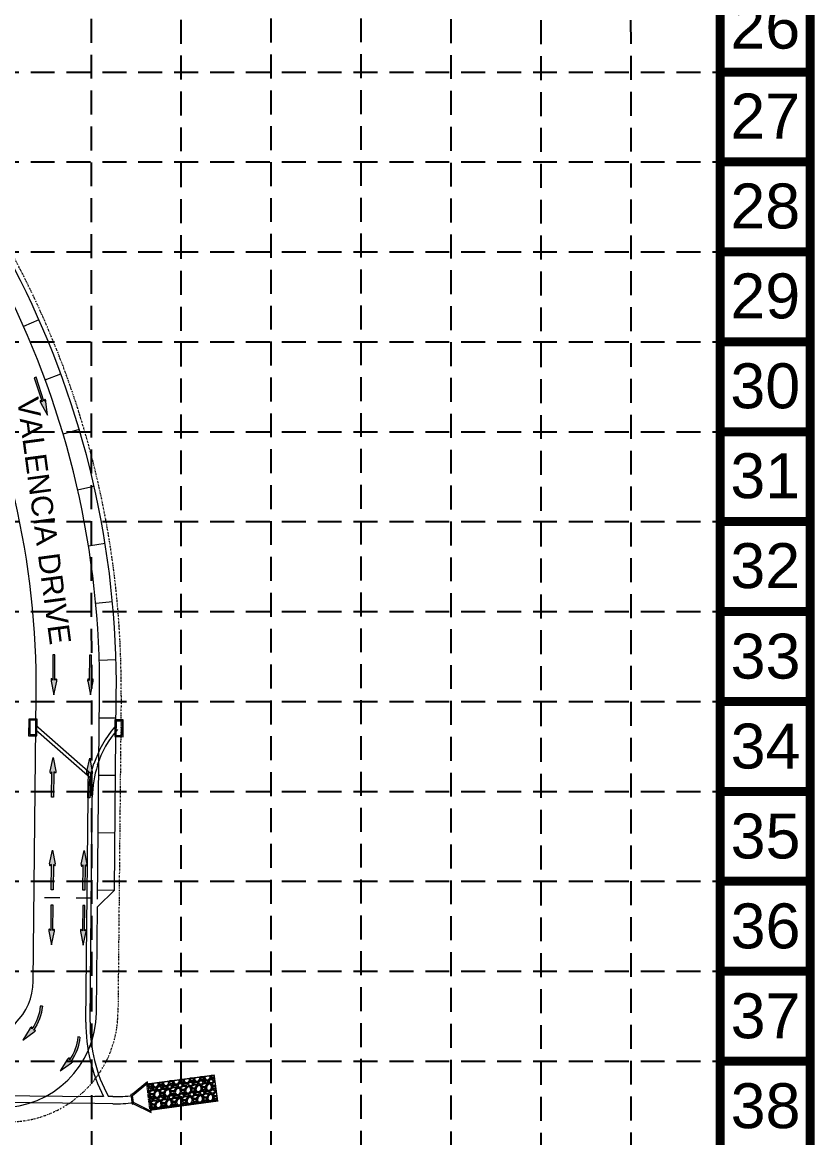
# Model space of a CAD drawing. Extents: x 7749 to 9256, y 6499 to 8908.
# Drawn here: x 8924.8 to 9256, y 7446.2 to 7912.4 of the extents above; entities that cross this region are included whole.
import ezdxf
from ezdxf.enums import TextEntityAlignment as Align

# ---------------------------------------------------------------- set-up
doc = ezdxf.new("R2010")
doc.units = 0
doc.header["$MEASUREMENT"] = 0
for name, pattern in [('ACAD_ISO02W100', [15, 12, -3]), ('DASHED', [0.75, 0.5, -0.25]), ('DIVIDE', [1.25, 0.5, -0.25, 0, -0.25, 0, -0.25])]:
    doc.linetypes.add(name, pattern=pattern)
for name, color, linetype in [('1 STREET NAMES', 7, 'Continuous'), ('27', 7, 'Continuous'), ('BASE', 7, 'Continuous'), ('DED-4692-2629', 7, 'Continuous'), ('DED-4986-2484', 7, 'Continuous'), ('EROSION BLANKETS', 84, 'Continuous'), ('FLOODPLAIN-CB', 7, 'Continuous'), ('GRID', 254, 'DASHED'), ('LEGEND', 7, 'Continuous'), ('PNTNO', 7, 'Continuous')]:
    doc.layers.add(name, color=color, linetype=linetype)
doc.styles.get("Standard").update_dxf_attribs({"font": 'ARIAL.TTF'})

# ---------------------------------------------------------------- blocks, each defined once
blk = doc.blocks.new('A$C78F112AD')
at = {"layer": 'LEGEND', "linetype": 'ACAD_ISO02W100'}
h = blk.add_hatch(dxfattribs=at)
h.set_pattern_fill('GRAVEL', color=240, scale=4.378626598499543, angle=190.0241705491712, style=0)
h.set_pattern_definition([(58.03697054917115, (296.0720076762664, 287.8845884098901), (27.63482969660651, 44.90333937749069), [0.5890829080557343, -58.31931298455608]), (14.99387054917108, (296.3838523070408, 288.3843611976245), (-50.97926302068134, -13.4576621780632), [1.010884765542392, -100.0775611383107]), (322.5345705491711, (297.3603195014275, 288.6458935793162), (-51.50156445834821, 39.8080761200412), [0.712787866716544, -70.56608637746982]), (97.29787054917118, (298.8513754852502, 290.0210818740361), (10.9314240694959, -86.99784346667289), [0.920553698815346, -91.1347986682129]), (122.8578705491712, (298.7344398230307, 290.9341781691764), (30.70487597066657, -47.93059064853698), [0.9026757664136745, -89.36502347649854]), (187.2978705491712, (298.2446867662038, 291.6924444193191), (86.99784346667288, 10.93142406949588), [0.9205536988153467, -91.13479866821295]), (227.7183705491712, (297.3315904710598, 291.5755087571033), (48.43163919980116, 53.02588119142358), [1.217385174554229, -120.5210359510835]), (262.2794705491711, (296.5125650517039, 290.6748303282639), (-13.41502921368566, -100.1943630383805), [1.149336938586949, -113.7843963277474]), (311.4537705491711, (296.3581621959511, 289.535911493409), (44.402380116573, -49.95589163276099), [0.9236712809534796, -91.44355752280624]), (5.260570549171159, (296.9696471858279, 288.843627872533), (-48.19178429988565, -4.07200797342659), [1.054513400969834, -51.67113475438882]), (52.42157054917112, (298.01971860497, 288.9403104783414), (43.35769411328742, 56.57551316201005), [1.363714496849485, -135.0078358965108]), (328.8382705491711, (294.5750874485093, 289.3096617644424), (34.75545793446491, -20.53557503905988), [0.4654523860471002, -46.07998325685985]), (1.493370549171171, (294.9733813595885, 289.0688096283975), (-57.57751342233537, -1.28447014091843), [0.8855203074007449, -87.66672060675036]), (55.0241705491711, (295.8586030028528, 289.091888009445), (-0.7621597837534446, 4.311785618378839), [0.6192297521864042, -5.573080905557434]), (33.22277054917109, (296.2518870484855, 288.6278250637006), (-20.03460015333188, -12.43437181670479), [0.3334674444885284, -33.01315878144613]), (121.8255705491711, (296.5308471619319, 288.8105297605871), (6.598262749989497, -12.17319454977749), [0.4715912205381962, -23.1080354857706]), (220.9879705491712, (296.2821598357805, 289.2112218070815), (-11.41102333617538, -10.91005641307516), [0.7659487722489198, -24.76561274952496]), (351.5892705491711, (295.7039865524748, 288.7088372893286), (-9.385728772979435, 2.787457972105356), [0.5538568570708058, -13.29257770557913]), (206.4136705491712, (299.031682046716, 289.2525822983698), (-40.83137923266518, -20.55691857319322), [0.7758926332541188, -76.81356773035469]), (260.3703705491711, (298.3367866958106, 288.9074259610206), (8.863359989482662, 50.47827090274703), [0.6509310087595408, -64.44203412976995]), (123.2227705491711, (295.8564184620591, 287.8464804324958), (12.43437181670479, -20.03460015333188), [0.6669305103504585, -32.67969571558422]), (173.6346705491712, (295.4910090683043, 288.4044006594031), (45.40432540752533, -5.313724264032452), [0.7758926332541124, -76.81356773035391]), (169.4681705491712, (298.559143127015, 291.9258885545132), (23.08324541822001, -4.812752160281451), [0.7482197131516017, -36.66278345893487]), (124.7992705491711, (297.8235280686822, 292.0626500838953), (29.94264537714967, -43.61885009287246), [0.6269229991199613, -62.06546886403491]), (256.8255705491712, (295.0511410713079, 292.1506431211346), (-4.812776748214398, -23.08324036507429), [0.6669305103504578, -32.67969571558417]), (207.3781705491712, (294.899136350974, 291.5012637484779), (53.00457039777207, 27.15518909295967), [0.7339935553330768, -72.66516493977767]), (259.4681705491711, (297.1639153705219, 292.5241012996121), (4.812752160281463, 23.08324541822001), [0.3741098565758014, -37.03689331551071]), (291.3340705491707, (295.309848128356, 292.1963726940139), (7.360412839429225, -16.48498263663111), [0.2232661702574908, -22.10343404939696]), (355.9879705491712, (295.3910739485891, 291.9884050752862), (-13.69751327379841, 2.025296848019251), [0.9026757664136724, -17.15086145499277]), (16.03317054917117, (296.2915387828107, 291.9252477706632), (-42.35568273926144, -11.93337663042103), [0.8365366116433381, -82.8170063297723]), (133.7142705491711, (296.2135654764734, 289.5992823926445), (5.836108796967851, -7.86140609639669), [0.631494285288801, -15.15586722555783]), (183.1813705491712, (295.7771635879872, 290.0557237429075), (-74.82465528531209, -4.333108777231224), [1.102511905742594, -109.148490387573]), (250.9695705491712, (294.6763527305247, 289.9945373844639), (11.91202012525301, 33.23112985923959), [0.4508058800751188, -44.62991348623472]), (280.0241705491712, (294.5293578756373, 289.5683688214904), (5.073943832005684, -3.549624736197739), [0.2627175959099725, -4.115909002589571]), (310.2805705491712, (296.4006392549272, 291.8111374330874), (-22.582233796484, 27.13386628328409), [0.6082963215699504, -60.22152849499544]), (238.0369705491711, (296.7939233005636, 291.347074487343), (-27.63482969660651, -44.90333937749069), [1.178165816111469, -57.73023007650036]), (190.0241705491712, (296.1702340390038, 290.3475289119033), (-3.549624736197739, -5.073943832005684), [1.138442915609881, -3.24018368288966]), (155.3289705491711, (295.0491701251394, 290.149367429447), (48.45294148422217, -22.5609360079538), [0.6923221659951566, -68.53984189000134]), (84.07877054917115, (294.4200438088956, 290.4383472737863), (1.263145518626552, 18.00929714603376), [0.637536789994731, -31.23934649600779]), (37.67017054917113, (294.4858128435499, 291.0724834554858), (74.30228196169011, 57.59890431311611), [1.038019114573295, -102.7640631091934]), (5.450270549171137, (295.3074499929426, 291.7068332317976), (56.81535368620299, 5.596312680444786), [1.098155172277076, -108.7172438325124])])
h.paths.add_polyline_path([(27.7654706355479, 15.89851466760229), (0.3172100927295105, 11.09698806784763), (2.222608962483719, 0.3175273576107429), (29.65493722663086, 5.209188036209525)])
at = {"layer": 'LEGEND', "color": 240, "linetype": 'Continuous', "const_width": 0.5473283248124429}
blk.add_lwpolyline([(27.7654706355479, 15.89851466760229), (0.3172100927295105, 11.09698806784763), (2.222608962483719, 0.3175273576107429), (29.65493722663086, 5.209188036209525)], close=True, dxfattribs=at)

msp = doc.modelspace()

# ---------------------------------------------------------------- hatches: boundary and pattern name
at = {"layer": 'FLOODPLAIN-CB', "linetype": 'Continuous', "lineweight": 0}
h = msp.add_hatch(color=7, dxfattribs=at)
edge = h.paths.add_edge_path()
edge.add_line((8934.254396878168, 7754.73433578056), (8933.849044120994, 7754.023240071622))
edge.add_line((8933.849044120994, 7754.023240071622), (8930.528149506838, 7764.07275295092))
edge.add_line((8930.528149506838, 7764.07275295092), (8929.71283417263, 7763.799116573405))
edge.add_line((8929.71283417263, 7763.799116573405), (8933.032473724572, 7753.753401695958))
edge.add_line((8933.032473724572, 7753.753401695958), (8932.389545157574, 7754.105451166484))
edge.add_line((8932.389545157574, 7754.105451166484), (8932.388080079678, 7754.104953026461))
edge.add_ellipse((8932.511054478884, 7753.582131056667), major_axis=(-0.1756965680116436, 0.53172427028319), ratio=0.2857142857172216, start_angle=-17.18267222169299, end_angle=124.7269333333427)
edge.add_line((8932.486282370495, 7753.237968468985), (8932.485963325873, 7753.239998974181))
edge.add_line((8932.485963325873, 7753.239998974181), (8935.3631, 7748.1539))
edge.add_line((8935.3631, 7748.1539), (8934.686261455769, 7753.962881993337))
edge.add_line((8934.686261455769, 7753.962881993337), (8934.68776061758, 7753.961095437065))
edge.add_ellipse((8934.461738278284, 7754.231670446625), major_axis=(-0.1756965680124636, 0.5317242702828824), ratio=0.2857142857169196, start_angle=234.1684722220524, end_angle=374.4967194438157)
edge.add_line((8934.254396878168, 7754.73433578056), (8934.254396878168, 7754.73433578056))
h = msp.add_hatch(color=7, dxfattribs=at)
edge = h.paths.add_edge_path()
edge.add_line((8939.018153692208, 7637.901548367881), (8938.408572894723, 7637.355307369112))
edge.add_line((8938.408572894723, 7637.355307369112), (8938.43915342353, 7647.939263012023))
edge.add_line((8938.43915342353, 7647.939263012023), (8937.579145470529, 7647.93774784121))
edge.add_line((8937.579145470529, 7647.93774784121), (8937.54857649899, 7637.357792181543))
edge.add_line((8937.54857649899, 7637.357792181543), (8937.050127268234, 7637.895234593573))
edge.add_line((8937.050127268234, 7637.895234593573), (8937.048579844914, 7637.895225771326))
edge.add_ellipse((8936.999754966275, 7637.360359758651), major_axis=(0.001630804789550299, 0.5599976159701691), ratio=0.2857142857128269, start_angle=-17.18267222245317, end_angle=124.7269333333581)
edge.add_line((8936.86732629682, 7637.041731144397), (8936.867666324746, 7637.043758241313))
edge.add_line((8936.867666324746, 7637.043758241313), (8937.9871, 7631.3085))
edge.add_line((8937.9871, 7631.3085), (8939.18364506121, 7637.033066600405))
edge.add_line((8939.18364506121, 7637.033066600405), (8939.184501692309, 7637.030897394857))
edge.add_ellipse((8939.055738233552, 7637.359099935439), major_axis=(0.001630804787830505, 0.5599976159710534), ratio=0.2857142857118134, start_angle=234.1684722223559, end_angle=374.4967194444845)
edge.add_line((8939.018153692208, 7637.901548367881), (8939.018153692208, 7637.901548367881))
h = msp.add_hatch(color=7, dxfattribs=at)
edge = h.paths.add_edge_path()
edge.add_line((8954.26905369221, 7637.857448367881), (8953.659472894724, 7637.311207369112))
edge.add_line((8953.659472894724, 7637.311207369112), (8953.69005342353, 7647.895163012023))
edge.add_line((8953.69005342353, 7647.895163012023), (8952.83004547053, 7647.89364784121))
edge.add_line((8952.83004547053, 7647.89364784121), (8952.79947649899, 7637.313692181543))
edge.add_line((8952.79947649899, 7637.313692181543), (8952.301027268235, 7637.851134593573))
edge.add_line((8952.301027268235, 7637.851134593573), (8952.299479844914, 7637.851125771326))
edge.add_ellipse((8952.250654966276, 7637.316259758651), major_axis=(0.001630804789550299, 0.5599976159701691), ratio=0.2857142857128269, start_angle=-17.18267222245317, end_angle=124.7269333333581)
edge.add_line((8952.118226296821, 7636.997631144397), (8952.118566324747, 7636.999658241313))
edge.add_line((8952.118566324747, 7636.999658241313), (8953.238000000001, 7631.2644))
edge.add_line((8953.238000000001, 7631.2644), (8954.43454506121, 7636.988966600405))
edge.add_line((8954.43454506121, 7636.988966600405), (8954.43540169231, 7636.986797394857))
edge.add_ellipse((8954.306638233553, 7637.314999935439), major_axis=(0.001630804787830505, 0.5599976159710534), ratio=0.2857142857118134, start_angle=234.1684722223559, end_angle=374.4967194444845)
edge.add_line((8954.26905369221, 7637.857448367881), (8954.26905369221, 7637.857448367881))
h = msp.add_hatch(color=7, dxfattribs=at)
edge = h.paths.add_edge_path()
edge.add_line((8938.623252109888, 7598.519003680101), (8938.0247462826, 7599.077357318336))
edge.add_line((8938.0247462826, 7599.077357318336), (8937.843106393986, 7588.494915977771))
edge.add_line((8937.843106393986, 7588.494915977771), (8936.983301689444, 7588.513674487753))
edge.add_line((8936.983301689444, 7588.513674487753), (8937.164872931085, 7599.092116417372))
edge.add_line((8937.164872931085, 7599.092116417372), (8936.65574786959, 7598.564776223292))
edge.add_line((8936.65574786959, 7598.564776223292), (8936.654200934203, 7598.564816070474))
edge.add_ellipse((8936.616110234492, 7599.100553537142), major_axis=(0.009597790551102473, 0.5599177505534869), ratio=0.2857142857148486, start_angle=55.27306666649912, end_angle=197.1826722218876, ccw=False)
edge.add_line((8936.490096867388, 7599.421773373907), (8936.490396182531, 7599.419739866702))
edge.add_line((8936.490396182531, 7599.419739866702), (8937.7246, 7605.1314))
edge.add_line((8937.7246, 7605.1314), (8938.806123762291, 7599.383992680706))
edge.add_line((8938.806123762291, 7599.383992680706), (8938.807023714993, 7599.386144274291))
edge.add_ellipse((8938.671705492963, 7599.060589484881), major_axis=(0.00959779055265057, 0.559917750555081), ratio=0.2857142857148454, start_angle=165.5032805554951, end_angle=305.83152777771426, ccw=False)
edge.add_line((8938.623252109888, 7598.519003680101), (8938.623252109888, 7598.519003680101))
h = msp.add_hatch(color=7, dxfattribs=at)
edge = h.paths.add_edge_path()
edge.add_line((8953.87205210989, 7598.257303680101), (8953.2735462826, 7598.815657318336))
edge.add_line((8953.2735462826, 7598.815657318336), (8953.091906393987, 7588.233215977771))
edge.add_line((8953.091906393987, 7588.233215977771), (8952.232101689446, 7588.251974487753))
edge.add_line((8952.232101689446, 7588.251974487753), (8952.413672931087, 7598.830416417372))
edge.add_line((8952.413672931087, 7598.830416417372), (8951.904547869592, 7598.303076223292))
edge.add_line((8951.904547869592, 7598.303076223292), (8951.903000934204, 7598.303116070474))
edge.add_ellipse((8951.864910234493, 7598.838853537142), major_axis=(0.009597790551102473, 0.5599177505534869), ratio=0.2857142857148486, start_angle=55.27306666649912, end_angle=197.1826722218876, ccw=False)
edge.add_line((8951.73889686739, 7599.160073373907), (8951.739196182532, 7599.158039866702))
edge.add_line((8951.739196182532, 7599.158039866702), (8952.9734, 7604.8697))
edge.add_line((8952.9734, 7604.8697), (8954.054923762293, 7599.122292680706))
edge.add_line((8954.054923762293, 7599.122292680706), (8954.055823714994, 7599.124444274291))
edge.add_ellipse((8953.920505492964, 7598.798889484881), major_axis=(0.00959779055265057, 0.559917750555081), ratio=0.2857142857148454, start_angle=165.5032805554951, end_angle=305.83152777771426, ccw=False)
edge.add_line((8953.87205210989, 7598.257303680101), (8953.87205210989, 7598.257303680101))
h = msp.add_hatch(color=7, dxfattribs=at)
edge = h.paths.add_edge_path()
edge.add_line((8938.330994394379, 7559.794569765499), (8937.836433483493, 7560.339555518568))
edge.add_line((8937.836433483493, 7560.339555518568), (8937.71432099906, 7549.756248217006))
edge.add_line((8937.71432099906, 7549.756248217006), (8936.854364249726, 7549.764870423033))
edge.add_line((8936.854364249726, 7549.764870423033), (8936.976476734158, 7560.348177724595))
edge.add_line((8936.976476734158, 7560.348177724595), (8936.363013161512, 7559.806300983504))
edge.add_line((8936.363013161512, 7559.806300983504), (8936.36184295619, 7559.804113422767))
edge.add_ellipse((8936.32806944098, 7560.346711397684), major_axis=(0.006482109146346893, 0.5599624651511625), ratio=0.2857142857157342, start_angle=54.1684722220528, end_angle=194.4967194435975, ccw=False)
edge.add_line((8936.202154096996, 7560.6760171195), (8936.203724023104, 7560.675941668373))
edge.add_line((8936.203724023104, 7560.675941668373), (8937.449092179235, 7566.39174292335))
edge.add_line((8937.449092179235, 7566.39174292335), (8938.519527341405, 7560.644722269377))
edge.add_ellipse((8938.383964610579, 7560.327640231897), major_axis=(0.006482109148529431, 0.5599624651534523), ratio=0.2857142857138527, start_angle=162.8173277779162, end_angle=304.7269333332542, ccw=False)
edge.add_line((8938.33050791914, 7559.793217277787), (8938.330994394379, 7559.794569765499))
edge.add_line((8938.330994394379, 7559.794569765499), (8938.330994394379, 7559.794569765499))
edge.add_line((8938.330994394379, 7559.794569765499), (8938.330994394379, 7559.794569765499))
h = msp.add_hatch(color=7, dxfattribs=at)
edge = h.paths.add_edge_path()
edge.add_line((8951.58039439438, 7559.661769765498), (8951.085833483494, 7560.206755518568))
edge.add_line((8951.085833483494, 7560.206755518568), (8950.963720999061, 7549.623448217006))
edge.add_line((8950.963720999061, 7549.623448217006), (8950.103764249727, 7549.632070423033))
edge.add_line((8950.103764249727, 7549.632070423033), (8950.22587673416, 7560.215377724595))
edge.add_line((8950.22587673416, 7560.215377724595), (8949.612413161512, 7559.673500983504))
edge.add_line((8949.612413161512, 7559.673500983504), (8949.61124295619, 7559.671313422767))
edge.add_ellipse((8949.577469440981, 7560.213911397684), major_axis=(0.006482109146506194, 0.5599624651512711), ratio=0.2857142857158355, start_angle=54.16847222206559, end_angle=194.4967194436459, ccw=False)
edge.add_line((8949.451554096997, 7560.5432171195), (8949.453124023104, 7560.543141668372))
edge.add_line((8949.453124023104, 7560.543141668372), (8950.698492179235, 7566.258942923349))
edge.add_line((8950.698492179235, 7566.258942923349), (8951.768927341405, 7560.511922269377))
edge.add_ellipse((8951.63336461058, 7560.194840231897), major_axis=(0.006482109148529431, 0.5599624651534523), ratio=0.2857142857138527, start_angle=162.8173277779162, end_angle=304.7269333332542, ccw=False)
edge.add_line((8951.57990791914, 7559.660417277787), (8951.58039439438, 7559.661769765498))
edge.add_line((8951.58039439438, 7559.661769765498), (8951.58039439438, 7559.661769765498))
edge.add_line((8951.58039439438, 7559.661769765498), (8951.58039439438, 7559.661769765498))
h = msp.add_hatch(color=7, dxfattribs=at)
edge = h.paths.add_edge_path()
edge.add_line((8938.06543044873, 7533.307901886878), (8937.560041651206, 7532.77294195477))
edge.add_line((8937.560041651206, 7532.77294195477), (8937.650155744903, 7543.356570082604))
edge.add_line((8937.650155744903, 7543.356570082604), (8936.790198995566, 7543.365192288632))
edge.add_line((8936.790198995566, 7543.365192288632), (8936.700084901871, 7532.781564160799))
edge.add_line((8936.700084901871, 7532.781564160799), (8936.097609629, 7533.33563230018))
edge.add_line((8936.097609629, 7533.33563230018), (8936.096471587134, 7533.336652640191))
edge.add_ellipse((8936.051825427734, 7532.794840926433), major_axis=(0.004746796849919512, 0.5599798639592742), ratio=0.2857142857139963, start_angle=-14.49671944447288, end_angle=125.8315277777401)
edge.add_line((8935.919332608284, 7532.468126088897), (8935.920915665401, 7532.469360291154))
edge.add_line((8935.920915665401, 7532.469360291154), (8937.051428016588, 7526.729737685571))
edge.add_line((8937.051428016588, 7526.729737685571), (8938.236879396836, 7532.454140087453))
edge.add_line((8938.236879396836, 7532.454140087453), (8938.236481079628, 7532.452570153579))
edge.add_ellipse((8938.107689681103, 7532.772686255096), major_axis=(0.004746796850302283, 0.5599798639580208), ratio=0.2857142857147991, start_angle=235.2730666666278, end_angle=377.1826722220158)
edge.add_line((8938.06543044873, 7533.307901886878), (8938.06543044873, 7533.307901886878))
edge.add_line((8938.06543044873, 7533.307901886878), (8938.06543044873, 7533.307901886878))
h = msp.add_hatch(color=7, dxfattribs=at)
edge = h.paths.add_edge_path()
edge.add_line((8951.314830448731, 7533.175101886878), (8950.809441651207, 7532.64014195477))
edge.add_line((8950.809441651207, 7532.64014195477), (8950.899555744903, 7543.223770082604))
edge.add_line((8950.899555744903, 7543.223770082604), (8950.039598995567, 7543.232392288632))
edge.add_line((8950.039598995567, 7543.232392288632), (8949.949484901872, 7532.648764160798))
edge.add_line((8949.949484901872, 7532.648764160798), (8949.347009629, 7533.20283230018))
edge.add_line((8949.347009629, 7533.20283230018), (8949.345871587135, 7533.20385264019))
edge.add_ellipse((8949.301225427735, 7532.662040926432), major_axis=(0.004746796849919512, 0.5599798639592742), ratio=0.2857142857139963, start_angle=-14.49671944447288, end_angle=125.8315277777401)
edge.add_line((8949.168732608285, 7532.335326088897), (8949.170315665402, 7532.336560291154))
edge.add_line((8949.170315665402, 7532.336560291154), (8950.300828016589, 7526.596937685571))
edge.add_line((8950.300828016589, 7526.596937685571), (8951.486279396837, 7532.321340087453))
edge.add_line((8951.486279396837, 7532.321340087453), (8951.485881079629, 7532.319770153578))
edge.add_ellipse((8951.357089681103, 7532.639886255096), major_axis=(0.004746796850302283, 0.5599798639580208), ratio=0.2857142857147991, start_angle=235.2730666666278, end_angle=377.1826722220158)
edge.add_line((8951.314830448731, 7533.175101886878), (8951.314830448731, 7533.175101886878))
edge.add_line((8951.314830448731, 7533.175101886878), (8951.314830448731, 7533.175101886878))
h = msp.add_hatch(color=7, dxfattribs=at)
edge = h.paths.add_edge_path()
edge.add_line((8928.067465227152, 7491.938102071252), (8924.9725, 7486.9748))
edge.add_line((8924.9725, 7486.9748), (8929.743586767263, 7490.344121042339))
edge.add_line((8929.743586767263, 7490.344121042339), (8929.745326426497, 7490.342323282292))
edge.add_ellipse((8929.869860673165, 7490.664119412554), major_axis=(0.3858912018898371, 0.4058175964626785), ratio=0.2857142857116736, start_angle=235.2730666666335, end_angle=377.1826722225656)
edge.add_line((8930.204275458089, 7491.084395783111), (8930.201348937378, 7491.087608529957))
edge.add_line((8930.201348937378, 7491.087608529957), (8929.471168133327, 7491.045419819973))
edge.add_line((8929.471168133327, 7491.045419819973), (8929.483043431184, 7491.042389551482))
edge.add_ellipse((8912.812973030508, 7502.853129354804), major_axis=(-14.44619018747184, 14.44619018747184), ratio=0.9999999999998045, start_angle=189.6824398369594, end_angle=220.0907092814059)
edge.add_line((8933.16802221725, 7501.10476055682), (8932.311177310625, 7501.178358148204))
edge.add_ellipse((8912.812973030508, 7502.853129354804), major_axis=(13.83807841257608, 13.83807841257608), ratio=0.999999999999752, start_angle=280.0149037258424, end_angle=310.0907092813937, ccw=False)
edge.add_line((8928.846696302471, 7491.632409843868), (8928.845438008771, 7491.634776812325))
edge.add_line((8928.845438008771, 7491.634776812325), (8928.784909524635, 7492.447997674482))
edge.add_line((8928.784909524635, 7492.447997674482), (8928.785833621469, 7492.449600067837))
edge.add_ellipse((8928.383203828953, 7492.084302345012), major_axis=(0.3858912018896706, 0.4058175964618033), ratio=0.2857142857130365, start_angle=-14.49671944429559, end_angle=125.8315277778285)
edge.add_line((8928.063297910328, 7491.936123185357), (8928.067181460949, 7491.936168446673))
edge.add_line((8928.067181460949, 7491.936168446673), (8928.067465227152, 7491.938102071252))
h = msp.add_hatch(color=7, dxfattribs=at)
edge = h.paths.add_edge_path()
edge.add_line((8943.751365227152, 7479.023202071252), (8940.6564, 7474.0599))
edge.add_line((8940.6564, 7474.0599), (8945.427486767263, 7477.429221042339))
edge.add_line((8945.427486767263, 7477.429221042339), (8945.429226426497, 7477.427423282293))
edge.add_ellipse((8945.553760673165, 7477.749219412554), major_axis=(0.3858912018898371, 0.4058175964626785), ratio=0.2857142857116736, start_angle=235.2730666666335, end_angle=377.1826722225656)
edge.add_line((8945.888175458089, 7478.169495783111), (8945.885248937378, 7478.172708529957))
edge.add_line((8945.885248937378, 7478.172708529957), (8945.155068133326, 7478.130519819973))
edge.add_line((8945.155068133326, 7478.130519819973), (8945.166943431184, 7478.127489551483))
edge.add_ellipse((8928.496873030508, 7489.938229354804), major_axis=(-14.44619018747184, 14.44619018747184), ratio=0.9999999999998045, start_angle=189.6824398369594, end_angle=220.0907092814059)
edge.add_line((8948.85192221725, 7488.18986055682), (8947.995077310625, 7488.263458148204))
edge.add_ellipse((8928.496873030508, 7489.938229354804), major_axis=(13.83807841257608, 13.83807841257608), ratio=0.999999999999752, start_angle=280.0149037258424, end_angle=310.0907092813937, ccw=False)
edge.add_line((8944.530596302471, 7478.717509843868), (8944.529338008771, 7478.719876812325))
edge.add_line((8944.529338008771, 7478.719876812325), (8944.468809524635, 7479.533097674483))
edge.add_line((8944.468809524635, 7479.533097674483), (8944.469733621469, 7479.534700067838))
edge.add_ellipse((8944.067103828953, 7479.169402345012), major_axis=(0.3858912018896706, 0.4058175964618033), ratio=0.2857142857130365, start_angle=-14.49671944429559, end_angle=125.8315277778285)
edge.add_line((8943.747197910328, 7479.021223185357), (8943.751081460949, 7479.021268446673))
edge.add_line((8943.751081460949, 7479.021268446673), (8943.751365227152, 7479.023202071252))

# ---------------------------------------------------------------- linework, layer by layer
at = {"layer": '27', "color": 7, "linetype": 'DIVIDE', "lineweight": 0}
msp.add_line((8966.10150143742, 7630.920640269174), (8964.771673360392, 7498.28643327433), dxfattribs=at)
msp.add_line((8966.10150143742, 7630.920640269174), (8964.771673360392, 7498.28643327433), dxfattribs=at)
for centre, radius, start, end in [((8584.6206753926, 7634.745474941622), 381.4999999999997, 359.4255555555555, 53.70154666271622), ((8584.6206753926, 7634.745474941622), 381.4999999999997, 359.4255555555555, 53.70154666271622), ((8918.773985290925, 7498.747619107248), 46, 269.4255555555555, 359.4255555555555), ((8918.773985290925, 7498.747619107248), 46, 269.4255555555555, 359.4255555555555)]:
    msp.add_arc(centre, radius, start, end, dxfattribs=at)
at = {"layer": 'BASE', "const_width": 3.758622843294108}
for points in [[(9254.15502064351, 6500.915194298901), (9254.15502064351, 8906.43381400701), (7750.705883325845, 8906.43381400701), (7750.705883325845, 6500.915194298901)], [(9216.568792210583, 6538.501422731726), (9216.568792210583, 8868.847585574184), (7788.292111758874, 8868.847585574184), (7788.292111758874, 6538.501422731726)]]:
    msp.add_lwpolyline(points, close=True, dxfattribs=at)
for points in [[(9254.15502064351, 7891.605646317688), (9216.568792210583, 7891.605646317688)], [(9254.15502064351, 7854.01941788466), (9216.568792210583, 7854.01941788466)], [(9254.15502064351, 7816.433189451835), (9216.568792210583, 7816.433189451835)], [(9254.15502064351, 7778.846961018807), (9216.568792210583, 7778.846961018807)], [(9254.15502064351, 7741.260732585981), (9216.568792210583, 7741.260732585981)], [(9254.15502064351, 7703.674504152953), (9216.568792210583, 7703.674504152953)], [(9254.15502064351, 7666.088275720026), (9216.568792210583, 7666.088275720026)], [(9254.15502064351, 7628.502047287099), (9216.568792210583, 7628.502047287099)], [(9254.15502064351, 7590.91581885407), (9216.568792210583, 7590.91581885407)], [(9254.15502064351, 7553.329590421245), (9216.568792210583, 7553.329590421245)], [(9254.15502064351, 7515.743361988217), (9216.568792210583, 7515.743361988217)], [(9254.15502064351, 7478.157133555402), (9216.568792210583, 7478.157133555402)]]:
    msp.add_lwpolyline(points, dxfattribs=at)
at = {"layer": 'DED-4692-2629', "color": 7, "linetype": 'Continuous', "lineweight": 0}
for p, q in [((8927.5017661977, 7621.166262117375), (8927.431585744804, 7614.166613928648)), ((8931.00159028901, 7621.131171892453), (8927.5017661977, 7621.166262117375)), ((8927.99672817774, 7620.661274361401), (8927.93657350383, 7614.66157590869)), ((8930.496602529985, 7620.636209912413), (8927.99672817774, 7620.661274361401)), ((8930.436447856075, 7614.636511468856), (8930.496602529985, 7620.636209912413)), ((8930.496602529985, 7620.636209912413), (8930.496602529985, 7620.636209912413)), ((8930.931409836116, 7614.131523703726), (8931.00159028901, 7621.131171892453)), ((8931.00159028901, 7621.131171892453), (8931.00159028901, 7621.131171892453)), ((8963.499956862088, 7620.805334073916), (8963.429776409193, 7613.80568588519)), ((8966.999780953398, 7620.770243848995), (8963.499956862088, 7620.805334073916)), ((8963.994918842129, 7620.300346317943), (8963.934764168218, 7614.300647865231)), ((8966.494793194373, 7620.275281868954), (8963.994918842129, 7620.300346317943)), ((8966.434638520463, 7614.275583425399), (8966.494793194373, 7620.275281868954)), ((8966.494793194373, 7620.275281868954), (8966.494793194373, 7620.275281868954)), ((8966.929600500504, 7613.770595660269), (8966.999780953398, 7620.770243848995)), ((8966.999780953398, 7620.770243848995), (8966.999780953398, 7620.770243848995)), ((8927.431585744804, 7614.166613928648), (8930.931409836116, 7614.131523703726)), ((8927.93657350383, 7614.66157590869), (8930.436447856075, 7614.636511468856)), ((8963.934764168218, 7614.300647865231), (8966.434638520463, 7614.275583425399)), ((8963.429776409193, 7613.80568588519), (8966.929600500504, 7613.770595660269))]:
    msp.add_line(p, q, dxfattribs=at)
at = {"layer": 'DED-4986-2484', "color": 7, "linetype": 'Continuous', "lineweight": 0}
for p, q in [((8931.757290191352, 7788.096121066927), (8925.354243278298, 7785.267518897062)), ((8934.338623630483, 7763.017087859736), (8940.910504535052, 7765.427561122471)), ((8948.585212808619, 7742.216705996888), (8941.87176942961, 7740.234364448989)), ((8947.922420166631, 7717.013890780358), (8954.749567046114, 7718.559874434644)), ((8959.37798685873, 7694.555235865353), (8952.465467281107, 7693.452025519578)), ((8955.482058360545, 7669.646544010742), (8962.451265559863, 7670.302403024385)), ((8963.956649870297, 7645.902018585773), (8956.959675374615, 7645.696232535783)), ((8929.403792693869, 7511.641695056002), (8930.603285644094, 7631.276555421614)), ((8956.248010263374, 7545.840374120305), (8957.101953771735, 7631.010872279467)), ((8963.286375798822, 7549.631779360332), (8964.101601956238, 7630.940691827144)), ((8957.008583700064, 7621.698341135899), (8964.008231885738, 7621.628160683005)), ((8956.767965004425, 7597.699547361675), (8963.7676131901, 7597.62936690878)), ((8956.527346308787, 7573.700753587451), (8963.526994494461, 7573.630573134556)), ((8956.216547163305, 7542.702311627552), (8963.286375798822, 7549.631779360332)), ((8956.2867276162, 7549.701959810175), (8963.286375798822, 7549.631779360332)), ((8955.772125693533, 7498.376665285195), (8956.216547163305, 7542.702311627552))]:
    msp.add_line(p, q, dxfattribs=at)
for centre, radius, start, end in [((8584.620675392604, 7634.745474941624), 379.4999999999951, 359.4255555555555, 53.701546662801), ((8584.620675393888, 7634.745474942281), 372.4999999987172, 359.4255555554522, 53.70154666261272), ((8584.620675392604, 7634.745474941624), 345.9999999999957, 359.4255555555555, 53.701546662801), ((8904.405049178487, 7511.892339530145), 25, 269.4255555555555, 359.4255555555555), ((8915.774136069098, 7498.777696444113), 40, 269.4255555555555, 359.4255555555555)]:
    msp.add_arc(centre, radius, start, end, dxfattribs=at)
at = {"layer": 'FLOODPLAIN-CB', "color": 7, "linetype": 'Continuous', "lineweight": 0}
for p, q in [((8930.528149506838, 7764.07275295092), (8929.71283417263, 7763.799116573405)), ((8929.71283417263, 7763.799116573405), (8933.032473724572, 7753.753401695958)), ((8933.849044120994, 7754.023240071622), (8930.528149506838, 7764.07275295092)), ((8932.389545157574, 7754.105451166484), (8932.388080079678, 7754.104953026461)), ((8933.032473724572, 7753.753401695958), (8932.389545157574, 7754.105451166484)), ((8934.254396878168, 7754.73433578056), (8933.849044120994, 7754.023240071622)), ((8934.254396878168, 7754.73433578056), (8934.254396878168, 7754.73433578056)), ((8935.3631, 7748.1539), (8934.686261455769, 7753.962881993337)), ((8934.686261455769, 7753.962881993337), (8934.68776061758, 7753.961095437065)), ((8932.486282370495, 7753.237968468985), (8932.485963325873, 7753.239998974181)), ((8932.485963325873, 7753.239998974181), (8935.3631, 7748.1539)), ((8937.579145470529, 7647.93774784121), (8937.54857649899, 7637.357792181543)), ((8938.43915342353, 7647.939263012023), (8937.579145470529, 7647.93774784121)), ((8938.408572894723, 7637.355307369112), (8938.43915342353, 7647.939263012023)), ((8952.83004547053, 7647.89364784121), (8952.79947649899, 7637.313692181543)), ((8953.69005342353, 7647.895163012023), (8952.83004547053, 7647.89364784121)), ((8953.659472894724, 7637.311207369112), (8953.69005342353, 7647.895163012023)), ((8937.050127268234, 7637.895234593573), (8937.048579844914, 7637.895225771326)), ((8937.54857649899, 7637.357792181543), (8937.050127268234, 7637.895234593573)), ((8939.018153692208, 7637.901548367881), (8938.408572894723, 7637.355307369112)), ((8939.018153692208, 7637.901548367881), (8939.018153692208, 7637.901548367881)), ((8952.301027268235, 7637.851134593573), (8952.299479844914, 7637.851125771326)), ((8952.79947649899, 7637.313692181543), (8952.301027268235, 7637.851134593573)), ((8954.26905369221, 7637.857448367881), (8953.659472894724, 7637.311207369112)), ((8954.26905369221, 7637.857448367881), (8954.26905369221, 7637.857448367881)), ((8936.86732629682, 7637.041731144397), (8936.867666324746, 7637.043758241313)), ((8936.867666324746, 7637.043758241313), (8937.9871, 7631.3085)), ((8937.9871, 7631.3085), (8939.18364506121, 7637.033066600405)), ((8939.18364506121, 7637.033066600405), (8939.184501692309, 7637.030897394857)), ((8952.118226296821, 7636.997631144397), (8952.118566324747, 7636.999658241313)), ((8952.118566324747, 7636.999658241313), (8953.238000000001, 7631.2644)), ((8953.238000000001, 7631.2644), (8954.43454506121, 7636.988966600405)), ((8954.43454506121, 7636.988966600405), (8954.43540169231, 7636.986797394857)), ((8936.490396182531, 7599.419739866702), (8937.7246, 7605.1314)), ((8937.7246, 7605.1314), (8938.806123762291, 7599.383992680706)), ((8951.739196182532, 7599.158039866702), (8952.9734, 7604.8697)), ((8952.9734, 7604.8697), (8954.054923762293, 7599.122292680706)), ((8936.490096867388, 7599.421773373907), (8936.490396182531, 7599.419739866702)), ((8936.65574786959, 7598.564776223292), (8936.654200934203, 7598.564816070474)), ((8937.164872931085, 7599.092116417372), (8936.65574786959, 7598.564776223292)), ((8936.983301689444, 7588.513674487753), (8937.164872931085, 7599.092116417372)), ((8938.0247462826, 7599.077357318336), (8937.843106393986, 7588.494915977771)), ((8938.623252109888, 7598.519003680101), (8938.0247462826, 7599.077357318336)), ((8938.623252109888, 7598.519003680101), (8938.623252109888, 7598.519003680101)), ((8938.806123762291, 7599.383992680706), (8938.807023714993, 7599.386144274291)), ((8951.73889686739, 7599.160073373907), (8951.739196182532, 7599.158039866702)), ((8951.904547869592, 7598.303076223292), (8951.903000934204, 7598.303116070474)), ((8952.413672931087, 7598.830416417372), (8951.904547869592, 7598.303076223292)), ((8952.232101689446, 7588.251974487753), (8952.413672931087, 7598.830416417372)), ((8953.2735462826, 7598.815657318336), (8953.091906393987, 7588.233215977771)), ((8953.87205210989, 7598.257303680101), (8953.2735462826, 7598.815657318336)), ((8953.87205210989, 7598.257303680101), (8953.87205210989, 7598.257303680101)), ((8954.054923762293, 7599.122292680706), (8954.055823714994, 7599.124444274291)), ((8937.843106393986, 7588.494915977771), (8936.983301689444, 7588.513674487753)), ((8953.091906393987, 7588.233215977771), (8952.232101689446, 7588.251974487753)), ((8936.203724023104, 7560.675941668373), (8937.449092179235, 7566.39174292335)), ((8937.449092179235, 7566.39174292335), (8938.519527341405, 7560.644722269377)), ((8949.453124023104, 7560.543141668372), (8950.698492179235, 7566.258942923349)), ((8950.698492179235, 7566.258942923349), (8951.768927341405, 7560.511922269377)), ((8936.202154096996, 7560.6760171195), (8936.203724023104, 7560.675941668373)), ((8936.363013161512, 7559.806300983504), (8936.36184295619, 7559.804113422767)), ((8936.976476734158, 7560.348177724595), (8936.363013161512, 7559.806300983504)), ((8936.854364249726, 7549.764870423033), (8936.976476734158, 7560.348177724595)), ((8937.836433483493, 7560.339555518568), (8937.71432099906, 7549.756248217006)), ((8938.330994394379, 7559.794569765499), (8937.836433483493, 7560.339555518568)), ((8938.33050791914, 7559.793217277787), (8938.330994394379, 7559.794569765499)), ((8938.330994394379, 7559.794569765499), (8938.330994394379, 7559.794569765499)), ((8938.330994394379, 7559.794569765499), (8938.330994394379, 7559.794569765499)), ((8949.451554096997, 7560.5432171195), (8949.453124023104, 7560.543141668372)), ((8949.612413161512, 7559.673500983504), (8949.61124295619, 7559.671313422767)), ((8950.22587673416, 7560.215377724595), (8949.612413161512, 7559.673500983504)), ((8950.103764249727, 7549.632070423033), (8950.22587673416, 7560.215377724595)), ((8951.085833483494, 7560.206755518568), (8950.963720999061, 7549.623448217006)), ((8951.58039439438, 7559.661769765498), (8951.085833483494, 7560.206755518568)), ((8951.57990791914, 7559.660417277787), (8951.58039439438, 7559.661769765498)), ((8951.58039439438, 7559.661769765498), (8951.58039439438, 7559.661769765498)), ((8951.58039439438, 7559.661769765498), (8951.58039439438, 7559.661769765498)), ((8937.71432099906, 7549.756248217006), (8936.854364249726, 7549.764870423033)), ((8950.963720999061, 7549.623448217006), (8950.103764249727, 7549.632070423033)), ((8934.054621345953, 7546.612781822412), (8940.453978654048, 7546.516618177589)), ((8947.304021345954, 7546.479981822412), (8953.703378654049, 7546.383818177589)), ((8936.790198995566, 7543.365192288632), (8936.700084901871, 7532.781564160799)), ((8937.650155744903, 7543.356570082604), (8936.790198995566, 7543.365192288632)), ((8937.560041651206, 7532.77294195477), (8937.650155744903, 7543.356570082604)), ((8950.039598995567, 7543.232392288632), (8949.949484901872, 7532.648764160798)), ((8950.899555744903, 7543.223770082604), (8950.039598995567, 7543.232392288632)), ((8950.809441651207, 7532.64014195477), (8950.899555744903, 7543.223770082604)), ((8935.919332608284, 7532.468126088897), (8935.920915665401, 7532.469360291154)), ((8935.920915665401, 7532.469360291154), (8937.051428016588, 7526.729737685571)), ((8936.097609629, 7533.33563230018), (8936.096471587134, 7533.336652640191)), ((8936.700084901871, 7532.781564160799), (8936.097609629, 7533.33563230018)), ((8937.051428016588, 7526.729737685571), (8938.236879396836, 7532.454140087453)), ((8938.06543044873, 7533.307901886878), (8937.560041651206, 7532.77294195477)), ((8938.06543044873, 7533.307901886878), (8938.06543044873, 7533.307901886878)), ((8938.06543044873, 7533.307901886878), (8938.06543044873, 7533.307901886878)), ((8938.236879396836, 7532.454140087453), (8938.236481079628, 7532.452570153579)), ((8949.168732608285, 7532.335326088897), (8949.170315665402, 7532.336560291154)), ((8949.170315665402, 7532.336560291154), (8950.300828016589, 7526.596937685571)), ((8949.347009629, 7533.20283230018), (8949.345871587135, 7533.20385264019)), ((8949.949484901872, 7532.648764160798), (8949.347009629, 7533.20283230018)), ((8950.300828016589, 7526.596937685571), (8951.486279396837, 7532.321340087453)), ((8951.314830448731, 7533.175101886878), (8950.809441651207, 7532.64014195477)), ((8951.314830448731, 7533.175101886878), (8951.314830448731, 7533.175101886878)), ((8951.314830448731, 7533.175101886878), (8951.314830448731, 7533.175101886878)), ((8951.486279396837, 7532.321340087453), (8951.485881079629, 7532.319770153578)), ((8933.16802221725, 7501.10476055682), (8932.311177310625, 7501.178358148204)), ((8928.067465227152, 7491.938102071252), (8924.9725, 7486.9748)), ((8924.9725, 7486.9748), (8929.743586767263, 7490.344121042339)), ((8928.063297910328, 7491.936123185357), (8928.067181460949, 7491.936168446673)), ((8928.067181460949, 7491.936168446673), (8928.067465227152, 7491.938102071252)), ((8928.784909524635, 7492.447997674482), (8928.785833621469, 7492.449600067837)), ((8928.845438008771, 7491.634776812325), (8928.784909524635, 7492.447997674482)), ((8928.846696302471, 7491.632409843868), (8928.845438008771, 7491.634776812325)), ((8930.201348937378, 7491.087608529957), (8929.471168133327, 7491.045419819973)), ((8929.471168133327, 7491.045419819973), (8929.483043431184, 7491.042389551482)), ((8929.743586767263, 7490.344121042339), (8929.745326426497, 7490.342323282292)), ((8930.204275458089, 7491.084395783111), (8930.201348937378, 7491.087608529957)), ((8948.85192221725, 7488.18986055682), (8947.995077310625, 7488.263458148204)), ((8943.751365227152, 7479.023202071252), (8940.6564, 7474.0599)), ((8943.747197910328, 7479.021223185357), (8943.751081460949, 7479.021268446673)), ((8943.751081460949, 7479.021268446673), (8943.751365227152, 7479.023202071252)), ((8944.468809524635, 7479.533097674483), (8944.469733621469, 7479.534700067838)), ((8944.529338008771, 7478.719876812325), (8944.468809524635, 7479.533097674483)), ((8940.6564, 7474.0599), (8945.427486767263, 7477.429221042339)), ((8944.530596302471, 7478.717509843868), (8944.529338008771, 7478.719876812325)), ((8945.885248937378, 7478.172708529957), (8945.155068133326, 7478.130519819973)), ((8945.155068133326, 7478.130519819973), (8945.166943431184, 7478.127489551483)), ((8945.427486767263, 7477.429221042339), (8945.429226426497, 7477.427423282293)), ((8945.888175458089, 7478.169495783111), (8945.885248937378, 7478.172708529957))]:
    msp.add_line(p, q, dxfattribs=at)
for centre, major_axis, ratio, start_param, end_param in [((8932.511054478884, 7753.582131056667), (-0.1756965680116436, 0.5317242702831901), 0.2857142857172216, -0.2998942045595117, 2.176895652582296), ((8934.461738278284, 7754.231670446625), (-0.1756965680124636, 0.5317242702828824), 0.2857142857169196, 4.087010844639696, 6.536200792212052), ((8936.999754966275, 7637.360359758651), (0.001630804789550299, 0.5599976159701691), 0.2857142857128269, -0.2998942045727793, 2.176895652582565), ((8939.055738233552, 7637.359099935439), (0.001630804787830505, 0.5599976159710534), 0.2857142857118134, 4.087010844644993, 6.536200792223724), ((8952.250654966276, 7637.316259758651), (0.001630804789550299, 0.5599976159701691), 0.2857142857128269, -0.2998942045727793, 2.176895652582565), ((8954.306638233553, 7637.314999935439), (0.001630804787830505, 0.5599976159710534), 0.2857142857118134, 4.087010844644993, 6.536200792223724), ((8936.32806944098, 7560.346711397684), (0.006482109146346914, 0.5599624651511625), 0.2857142857157341, 0.9454181910499102, 3.394608138618448), ((8938.383964610579, 7560.327640231897), (0.006482109148529416, 0.5599624651534523), 0.2857142857138527, 2.841698449023459, 5.318488306170544), ((8949.577469440981, 7560.213911397684), (0.006482109146506194, 0.5599624651512712), 0.2857142857158354, 0.9454181910501331, 3.394608138619294), ((8951.63336461058, 7560.194840231897), (0.006482109148529416, 0.5599624651534523), 0.2857142857138527, 2.841698449023459, 5.318488306170544), ((8936.051825427734, 7532.794840926433), (0.004746796849919512, 0.5599798639592742), 0.2857142857139963, -0.253015485043935, 2.196174462536269), ((8938.107689681103, 7532.772686255096), (0.004746796850302283, 0.5599798639580208), 0.2857142857147991, 4.106289654596776, 6.583079511744732), ((8949.301225427735, 7532.662040926432), (0.004746796849919512, 0.5599798639592742), 0.2857142857139963, -0.253015485043935, 2.196174462536269), ((8951.357089681103, 7532.639886255096), (0.004746796850302283, 0.5599798639580208), 0.2857142857147991, 4.106289654596776, 6.583079511744732)]:
    msp.add_ellipse(centre, major_axis=major_axis, ratio=ratio, start_param=start_param, end_param=end_param, dxfattribs=at)
at = {"layer": 'FLOODPLAIN-CB', "color": 7, "linetype": 'Continuous', "lineweight": 0, "extrusion": (0, 0, -1)}
for centre, major_axis, ratio, start_param, end_param in [((8936.616110234492, 7599.100553537142), (0.009597790551102473, 0.5599177505534869), 0.2857142857148486, 2.841698449026884, 5.318488306174851), ((8938.671705492963, 7599.060589484881), (0.00959779055265057, 0.559917750555081), 0.2857142857148454, 0.9454181910539758, 3.394608138634287), ((8951.864910234493, 7598.838853537142), (0.009597790551102473, 0.5599177505534869), 0.2857142857148486, 2.841698449026884, 5.318488306174851), ((8953.920505492964, 7598.798889484881), (0.00959779055265057, 0.559917750555081), 0.2857142857148454, 0.9454181910539758, 3.394608138634287), ((8912.812973030508, 7502.853129354804), (13.83807841257608, 13.83807841257608), 0.999999999999752, 0.8710814503747271, 1.3960032825087), ((8912.812973030508, 7502.853129354804), (-14.44619018747184, 14.44619018747184), 0.999999999999804, 2.44187777716941, 2.972602198808588), ((8928.383203828953, 7492.084302345012), (0.3858912018896705, 0.4058175964618032), 0.2857142857130365, 4.087010844641774, 6.536200792220429), ((8929.869860673165, 7490.664119412554), (0.3858912018898375, 0.4058175964626788), 0.2857142857116735, -0.2998942045747415, 2.176895652582712), ((8928.496873030508, 7489.938229354804), (13.83807841257608, 13.83807841257608), 0.999999999999752, 0.8710814503747271, 1.3960032825087), ((8928.496873030508, 7489.938229354804), (-14.44619018747184, 14.44619018747184), 0.999999999999804, 2.44187777716941, 2.972602198808588), ((8944.067103828953, 7479.169402345012), (0.3858912018896705, 0.4058175964618032), 0.2857142857130365, 4.087010844641774, 6.536200792220429), ((8945.553760673165, 7477.749219412554), (0.3858912018898375, 0.4058175964626788), 0.2857142857116735, -0.2998942045747415, 2.176895652582712)]:
    msp.add_ellipse(centre, major_axis=major_axis, ratio=ratio, start_param=start_param, end_param=end_param, dxfattribs=at)
at = {"layer": 'FLOODPLAIN-CB', "color": 7, "linetype": 'Continuous', "lineweight": 0}
for p in [(8932.389545157574, 7754.105451166484), (8937.050127268234, 7637.895234593573), (8952.301027268235, 7637.851134593573), (8936.65574786959, 7598.564776223292), (8951.904547869592, 7598.303076223292)]:
    msp.add_point(p, dxfattribs=at)
at = {"layer": 'GRID', "linetype": 'DASHED', "ltscale": 20}
for p, q in [((8953.918008688293, 6688.863025366954), (8953.631198132458, 8869.69030807829)), ((8991.300518096456, 6688.471873362784), (8991.217426565385, 8869.69030807829)), ((9028.920484101409, 6688.931950078053), (9028.803654998312, 8869.69030807829)), ((9066.576966651975, 6689.058331020255), (9066.389883431239, 8869.69030807829)), ((9104.089099892039, 6688.73143665344), (9103.976111864165, 8869.69030807829)), ((9141.757534512686, 6688.239117288423), (9141.562340297092, 8869.69030807829)), ((9179.369048224984, 6688.341593706542), (9179.14856873002, 8869.69030807829)), ((7788.292111758874, 7891.605646317688), (9216.568792210583, 7891.605646317688)), ((7788.292111758874, 7854.01941788466), (9216.568792210583, 7854.01941788466)), ((7788.292111758874, 7816.433189451835), (9216.568792210583, 7816.433189451835)), ((7788.292111758874, 7778.846961018807), (9216.568792210583, 7778.846961018807)), ((7788.292111758874, 7741.260732585981), (9216.568792210583, 7741.260732585981)), ((7788.292111758874, 7703.674504152953), (9216.568792210583, 7703.674504152953)), ((7788.292111758874, 7666.088275720026), (9216.568792210583, 7666.088275720026)), ((7788.292111758874, 7628.502047287099), (9216.568792210583, 7628.502047287099)), ((7788.292111758874, 7590.91581885407), (9216.568792210583, 7590.91581885407)), ((7788.292111758874, 7553.329590421245), (9216.568792210583, 7553.329590421245)), ((7788.292111758874, 7515.743361988217), (9216.568792210583, 7515.743361988217)), ((7788.292111758874, 7478.157133555402), (9216.568792210583, 7478.157133555402))]:
    msp.add_line(p, q, dxfattribs=at)
at = {"layer": 'PNTNO', "color": 7, "linetype": 'Continuous', "lineweight": 0}
for p, q in [((8930.476450846889, 7618.626324225593), (8953.4783048616, 7598.401345454268)), ((8930.456599539171, 7616.646397158727), (8953.12195538194, 7596.717293163854)), ((8954.598342744224, 7602.40718220771), (8954.717075984985, 7602.368100012208)), ((8956.141874849696, 7601.899113666189), (8956.260608087407, 7601.860031470688)), ((8951.357242463455, 7494.420729114658), (8952.30074799646, 7588.52395200354)), ((8953.107154509109, 7494.403183999146), (8954.05066004372, 7588.50640688918)), ((8977.1046, 7469.4744), (8970.849100000001, 7464.3031)), ((8977.174200000001, 7468.9013), (8977.1046, 7469.4744)), ((8970.9187, 7463.7299), (8977.174200000001, 7468.9013)), ((8977.174200000001, 7468.9013), (8978.583200000001, 7457.2991)), ((8955.10081478622, 7460.506492367322), (8878.402033234657, 7461.275496047853)), ((8955.128385680717, 7463.256354155095), (8894.594599182105, 7463.863283022553)), ((8955.09956156499, 7460.381498651082), (8955.10081478622, 7460.506492367322)), ((8962.599132566302, 7460.306305832087), (8955.09956156499, 7460.381498651082)), ((8955.128385680717, 7463.256354155095), (8955.129638901944, 7463.381347871334)), ((8958.796053810236, 7463.344587359234), (8955.129638901944, 7463.381347871334)), ((8962.629209900206, 7463.306155052339), (8960.787045759453, 7463.324625110629)), ((8970.849100000001, 7464.3031), (8970.1872, 7464.2227)), ((8970.1872, 7464.2227), (8970.679600000001, 7460.169000000001)), ((8970.679600000001, 7460.169000000001), (8971.3413, 7460.249400000001)), ((8971.271700000001, 7460.8226), (8970.9187, 7463.7299)), ((8978.583200000001, 7457.2991), (8971.271700000001, 7460.8226)), ((8971.3413, 7460.249400000001), (8978.652900000001, 7456.726000000001)), ((8978.652900000001, 7456.726000000001), (8978.583200000001, 7457.2991))]:
    msp.add_line(p, q, dxfattribs=at)
at = {"layer": 'PNTNO', "color": 7, "linetype": 'DASHED', "lineweight": 0}
msp.add_line((8976.6432, 7469.127600000001), (8978.1216, 7456.952200000001), dxfattribs=at)
at = {"layer": 'PNTNO', "color": 7, "linetype": 'Continuous', "lineweight": 0}
for centre, radius, start, end in [((8998.173442348343, 7588.064019390729), 45.75, 139.4810503714781, 161.780543011007), ((8998.173442348343, 7588.064019390729), 44.25, 139.4810503714781, 161.7805431647864), ((8998.173442348343, 7588.064019390729), 45.875, 161.7805430118547, 166.9773155370579), ((8998.173442348343, 7588.064019390727), 44.1249999999992, 161.7805431638512, 179.425555553095), ((8998.173442348343, 7588.064019390729), 45.875, 169.1273187657467, 179.4255555530971), ((9017.22893162633, 7493.760280925932), 65.87500000005046, 179.4255555567424, 207.4980425007545), ((9017.22893162391, 7493.760280925746), 64.12499999783203, 179.4255555576214, 208.3352692734032), ((8963.26584686423, 7526.802963585313), 66.50000000005045, 269.4255555567424, 276.918169312791), ((8963.26584686423, 7526.802963585313), 63.50000000005045, 269.4255555567424, 276.918169312791)]:
    msp.add_arc(centre, radius, start, end, dxfattribs=at)

# ---------------------------------------------------------------- block references
at = {"layer": 'EROSION BLANKETS', "lineweight": 0, "rotation": 357.6525089296968}
msp.add_blockref('A$C78F112AD', (8976.606793545607, 7457.525705445663), dxfattribs=at)

# ---------------------------------------------------------------- texts
at = {"layer": '1 STREET NAMES', "color": 7, "linetype": 'Continuous', "lineweight": 0}
msp.add_text('VALENCIA DRIVE', height=9, rotation=277.6089111434066, dxfattribs=at).set_placement((8933.94744132048, 7704.034860375041), align=Align.MIDDLE)
at = {"layer": 'BASE'}
for s, p in [('26', (9235.37467929148, 7910.802418307814)), ('27', (9235.374705523867, 7873.216175594423)), ('28', (9235.374731756103, 7835.629944739282)), ('29', (9235.374731756154, 7798.043725742291)), ('30', (9235.374731756154, 7760.45751860355)), ('31', (9235.37475798855, 7722.871275890158)), ('32', (9235.374784220785, 7685.285045035018)), ('33', (9235.490442500077, 7647.445546944832)), ('34', (9235.490442500077, 7609.859339806091)), ('35', (9235.490468732474, 7572.2730970927)), ('36', (9235.49049496471, 7534.686866237559)), ('37', (9235.49049496476, 7497.100647240568)), ('38', (9235.49049496476, 7459.514440101828))]:
    msp.add_text(s, height=18.79311421647054, dxfattribs=at).set_placement(p, align=Align.MIDDLE_CENTER)

doc.saveas('drawing.dxf')
